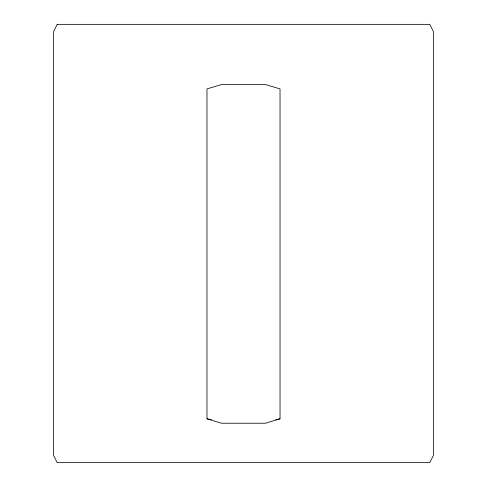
<?xml version="1.0" encoding="UTF-8"?>
<svg xmlns="http://www.w3.org/2000/svg" width="487" height="487" viewBox="0 0 487 487"><rect width="100%" height="100%" fill="white"/><g stroke="black" fill="none" stroke-linecap="round" stroke-linejoin="round"><path stroke-width="0.73" d="M280.031 418.802L265.421 423.24L221.591 423.24L206.981 418.802L206.981 88.89L221.591 84.549L265.421 84.549L280.031 88.89L280.031 418.802L275.648 419.739M206.981 418.802L211.364 419.739M57.223 24.35L53.57 31.655L53.57 455.345L57.223 462.65L429.778 462.65L433.43 455.345L433.43 31.655L429.778 24.35L57.223 24.35"/></g></svg>
